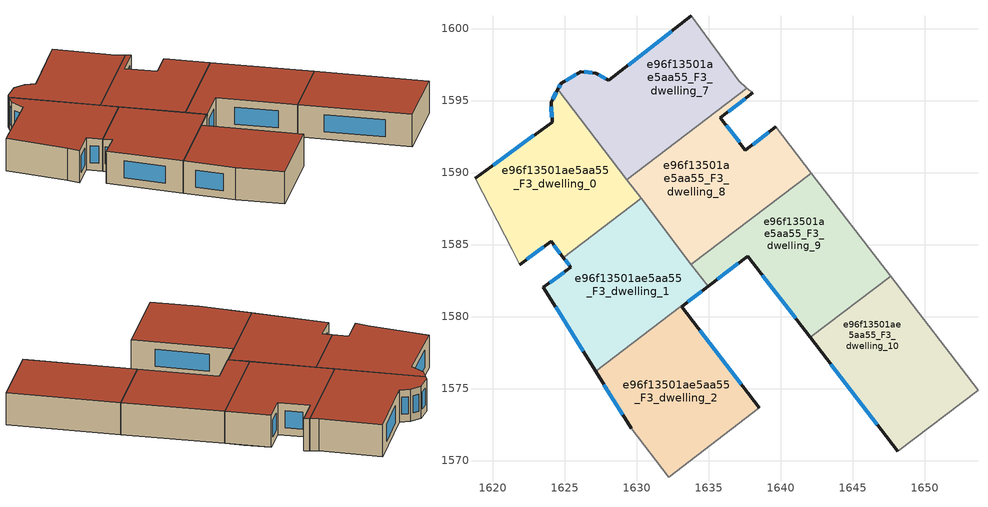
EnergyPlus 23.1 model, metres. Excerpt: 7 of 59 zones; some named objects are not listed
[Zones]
e96f13501ae5aa55_F3_dwelling_0
 floor to e96f13501ae5aa55_F2_dwelling_0 (EU_floor_Construction): 1624.52,1595.78 1630.28,1588.21 1624.89,1584.1 1624.03,1585.24 1621.85,1583.6 1621.34,1584.65 1618.76,1589.59 1624.1,1593.5 1624.03,1594.9 z9
 wall outside (EU_wall_Construction): 1624.52,1595.78 1624.03,1594.9 1624.1,1593.5 1618.76,1589.59 / 1621.85,1583.6 1624.03,1585.24 1624.89,1584.1 z9:12
 wall adiabatic (EU_wall_Construction): 1618.76,1589.59 1621.34,1584.65 1621.85,1583.6 z9:12
 wall to e96f13501ae5aa55_F3_dwelling_1 (EU_wall_Construction): 1624.89,1584.1 1630.28,1588.21 z9:12
 wall to e96f13501ae5aa55_F3_dwelling_7 (EU_wall_Construction): 1629.3,1589.51 1624.52,1595.78 z9:12
 wall to e96f13501ae5aa55_F3_dwelling_8 (EU_wall_Construction): 1630.28,1588.21 1629.3,1589.51 z9:12
 window (EU_Window_Construction): 1622.85,1592.58 1620.01,1590.51 / 1624.05,1594.57 1624.09,1593.83 / 1624.4,1595.57 1624.15,1595.11 / 1624.24,1584.97 1624.69,1584.37 / 1622.37,1583.99 1623.52,1584.85 z9.7:11.3
 roof outside (EU_roof_Construction): 1630.28,1588.21 1624.52,1595.78 1624.03,1594.9 1624.1,1593.5 1618.76,1589.59 1621.34,1584.65 1621.85,1583.6 1624.03,1585.24 1624.89,1584.1 z12
e96f13501ae5aa55_F3_dwelling_1
 floor to e96f13501ae5aa55_F2_dwelling_1 (EU_floor_Construction): 1630.28,1588.21 1634.91,1582.15 1627.12,1576.21 1623.5,1582.04 1625.41,1583.41 1624.89,1584.1 z9
 wall outside (EU_wall_Construction): 1624.89,1584.1 1625.41,1583.41 1623.5,1582.04 1627.12,1576.21 z9:12
 wall to e96f13501ae5aa55_F3_dwelling_2 (EU_wall_Construction): 1627.12,1576.21 1634.91,1582.15 z9:12
 wall to e96f13501ae5aa55_F3_dwelling_8 (EU_wall_Construction): 1633.79,1583.62 1630.28,1588.21 z9:12
 wall to e96f13501ae5aa55_F3_dwelling_9 (EU_wall_Construction): 1634.91,1582.15 1633.79,1583.62 z9:12
 window (EU_Window_Construction): 1624.97,1583.09 1623.95,1582.36 / 1625.02,1583.94 1625.29,1583.57 / 1624.35,1580.67 1626.27,1577.58 z9.7:11.3
 roof outside (EU_roof_Construction): 1634.91,1582.15 1630.28,1588.21 1624.89,1584.1 1625.41,1583.41 1623.5,1582.04 1627.12,1576.21 z12
e96f13501ae5aa55_F3_dwelling_10
 floor to e96f13501ae5aa55_F2_dwelling_10 (EU_floor_Construction): 1647.61,1582.81 1650.65,1578.85 1645.07,1574.6 1642.04,1578.55 z9
 floor to e96f13501ae5aa55_F2_dwelling_11 (EU_floor_Construction): 1650.65,1578.85 1653.69,1574.89 1648.11,1570.64 1645.07,1574.6 z9
 wall outside (EU_wall_Construction): 1642.04,1578.55 1648.11,1570.64 z9:12
 wall to e96f13501ae5aa55_F3_dwelling_9 (EU_wall_Construction): 1647.61,1582.81 1642.04,1578.55 z9:12
 wall adiabatic (EU_wall_Construction): 1653.69,1574.89 1647.61,1582.81 z9:12
 wall to e96f13501ae5aa55_F3_dwelling_11 (EU_wall_Construction): 1648.11,1570.64 1653.69,1574.89 z9:12
 window (EU_Window_Construction): 1643.46,1576.69 1646.68,1572.5 z9.7:11.3
 roof outside (EU_roof_Construction): 1653.69,1574.89 1647.61,1582.81 1642.04,1578.55 1648.11,1570.64 z12
e96f13501ae5aa55_F3_dwelling_2
 floor to e96f13501ae5aa55_F2_dwelling_2 (EU_floor_Construction): 1633.11,1580.69 1638.51,1573.66 1632.2,1568.85 1629.59,1572.24 1627.12,1576.21 1633.07,1580.75 z9
 floor to e96f13501ae5aa55_F2_dwelling_1 (EU_floor_Construction): 1634.91,1582.15 1634.95,1582.1 1633.11,1580.7 1633.07,1580.75 z9
 wall outside (EU_wall_Construction): 1627.12,1576.21 1629.59,1572.24 / 1634.95,1582.1 1633.11,1580.7 / 1638.51,1573.66 1633.11,1580.7 z9:12
 wall to e96f13501ae5aa55_F3_dwelling_3 (EU_wall_Construction): 1632.2,1568.85 1638.51,1573.66 z9:12
 wall adiabatic (EU_wall_Construction): 1629.59,1572.24 1632.2,1568.85 z9:12
 wall to e96f13501ae5aa55_F3_dwelling_9 (EU_wall_Construction): 1634.95,1582.1 1634.91,1582.15 z9:12
 window (EU_Window_Construction): 1627.7,1575.28 1629.01,1573.18 / 1634.52,1581.77 1633.54,1581.03 / 1637.24,1575.31 1634.38,1579.04 z9.7:11.3
 roof outside (EU_roof_Construction): 1638.51,1573.66 1633.11,1580.7 1634.95,1582.1 1634.91,1582.15 1627.12,1576.21 1629.59,1572.24 1632.2,1568.85 z12
e96f13501ae5aa55_F3_dwelling_7
 floor to e96f13501ae5aa55_F2_dwelling_7 (EU_floor_Construction): 1633.77,1600.88 1637.05,1596.38 1637.64,1595.87 1635.49,1594.23 1634.97,1594.89 1628.79,1590.17 1624.52,1595.78 1624.74,1596.2 1626.1,1597.02 1627.14,1596.9 1628.03,1596.4 z9
 floor to e96f13501ae5aa55_F2_dwelling_8 (EU_floor_Construction): 1634.97,1594.89 1635.49,1594.23 1629.3,1589.51 1628.79,1590.17 z9
 wall outside (EU_wall_Construction): 1633.77,1600.88 1628.03,1596.4 1627.14,1596.9 1626.1,1597.02 1624.74,1596.2 1624.52,1595.78 z9:12
 wall adiabatic (EU_wall_Construction): 1637.64,1595.87 1637.05,1596.38 1633.77,1600.88 z9:12
 wall to e96f13501ae5aa55_F3_dwelling_8 (EU_wall_Construction): 1629.3,1589.51 1637.64,1595.87 z9:12
 window (EU_Window_Construction): 1632.42,1599.83 1629.38,1597.45 / 1624.69,1596.1 1624.57,1595.88 / 1625.78,1596.82 1625.06,1596.39 / 1626.89,1596.93 1626.34,1596.99 / 1627.82,1596.52 1627.35,1596.78 z9.7:11.3
 roof outside (EU_roof_Construction): 1637.64,1595.87 1637.05,1596.38 1633.77,1600.88 1628.03,1596.4 1627.14,1596.9 1626.1,1597.02 1624.74,1596.2 1624.52,1595.78 1629.3,1589.51 z12
e96f13501ae5aa55_F3_dwelling_8
 floor to e96f13501ae5aa55_F2_dwelling_8 (EU_floor_Construction): 1639.66,1593.18 1641.1,1591.29 1632.78,1584.94 1629.3,1589.51 1635.49,1594.23 1637.54,1591.56 z9
 floor to e96f13501ae5aa55_F2_dwelling_7 (EU_floor_Construction): 1638.04,1595.53 1635.8,1593.82 1635.49,1594.23 1637.64,1595.87 z9
 floor to e96f13501ae5aa55_F2_dwelling_9 (EU_floor_Construction): 1641.1,1591.29 1642.12,1589.97 1633.79,1583.62 1632.78,1584.94 z9
 wall outside (EU_wall_Construction): 1639.66,1593.18 1637.54,1591.56 1635.8,1593.82 1638.04,1595.53 z9:12
 wall adiabatic (EU_wall_Construction): 1642.12,1589.97 1639.66,1593.18 / 1638.04,1595.53 1637.64,1595.87 z9:12
 wall to e96f13501ae5aa55_F3_dwelling_9 (EU_wall_Construction): 1633.79,1583.62 1642.12,1589.97 z9:12
 window (EU_Window_Construction): 1639.16,1592.8 1638.04,1591.94 / 1636.33,1594.22 1637.52,1595.13 / 1637.13,1592.09 1636.21,1593.29 z9.7:11.3
 roof outside (EU_roof_Construction): 1642.12,1589.97 1639.66,1593.18 1637.54,1591.56 1635.8,1593.82 1638.04,1595.53 1637.64,1595.87 1629.3,1589.51 1633.79,1583.62 z12
e96f13501ae5aa55_F3_dwelling_9
 floor to e96f13501ae5aa55_F2_dwelling_9 (EU_floor_Construction): 1642.12,1589.97 1645.34,1585.77 1639.76,1581.52 1637.7,1584.2 1634.95,1582.1 1633.79,1583.62 z9
 floor to e96f13501ae5aa55_F2_dwelling_10 (EU_floor_Construction): 1645.34,1585.77 1647.61,1582.81 1642.04,1578.55 1639.76,1581.52 z9
 wall outside (EU_wall_Construction): 1634.95,1582.1 1637.7,1584.2 1642.04,1578.55 z9:12
 wall adiabatic (EU_wall_Construction): 1647.61,1582.81 1642.12,1589.97 z9:12
 window (EU_Window_Construction): 1635.59,1582.59 1637.05,1583.7 / 1638.72,1582.87 1641.02,1579.88 z9.7:11.3
 roof outside (EU_roof_Construction): 1647.61,1582.81 1642.12,1589.97 1633.79,1583.62 1634.95,1582.1 1637.7,1584.2 1642.04,1578.55 z12
[Building]
EU S2 Campaign: North Axis=0; Terrain=City; Solar Distribution=FullExterior
[Site:Location]
Budapest.Ferenc.Liszt.Intl.AP: Latitude=47.437; Longitude=19.256; Time Zone=1; Elevation=185
[SizingPeriod:WeatherFileDays]
AnnualSizingPeriod: Begin Month=1; Begin Day of Month=1; End Month=12; End Day of Month=31; Day of Week for Start Day=Monday; Use Weather File Daylight Saving Period=No; Use Weather File Rain and Snow Indicators=No
[MATERIAL]
EU_InternalMass_Material: Roughness=MediumRough; Thickness=0.1; Conductivity=1; Density=1800; Specific Heat=900; Thermal Absorptance=0.9; Solar Absorptance=0.7; Visible Absorptance=0.7
[MATERIAL:NOMASS] Roughness=MediumRough; Thermal Absorptance=0.9; Solar Absorptance=0.7; Visible Absorptance=0.7
Name | Thermal Resistance
EU_wall_NoMass | 0.832559
EU_roof_NoMass | 1.39638
EU_floor_NoMass | 0.872794
[WINDOWMATERIAL:SIMPLEGLAZINGSYSTEM]
EU_Window_SimpleGlazing: UFactor=2.79869; Solar Heat Gain Coefficient=0.75; Visible Transmittance=0.75
[CONSTRUCTION]
EU_wall_Construction: EU_wall_NoMass
EU_roof_Construction: EU_roof_NoMass
EU_floor_Construction: EU_floor_NoMass
EU_Window_Construction: EU_Window_SimpleGlazing
EU_InternalMass_Construction: EU_InternalMass_Material
[ZONE] Type=1; Multiplier=1; Ceiling Height=autocalculate; Floor Area=autocalculate; Part of Total Floor Area=Yes
Name | Volume
e96f13501ae5aa55_F3_dwelling_0 | 209.892
e96f13501ae5aa55_F3_dwelling_1 | 209.886
e96f13501ae5aa55_F3_dwelling_10 | 209.899
e96f13501ae5aa55_F3_dwelling_2 | 209.889
e96f13501ae5aa55_F3_dwelling_7 | 209.894
e96f13501ae5aa55_F3_dwelling_8 | 209.901
e96f13501ae5aa55_F3_dwelling_9 | 209.885
[INTERNALMASS] Construction=EU_InternalMass_Construction
Name | Zone or ZoneList | Surface Area
e96f13501ae5aa55_F3_dwelling_0_EU_InternalMass | e96f13501ae5aa55_F3_dwelling_0 | 69.9641
e96f13501ae5aa55_F3_dwelling_1_EU_InternalMass | e96f13501ae5aa55_F3_dwelling_1 | 69.9657
e96f13501ae5aa55_F3_dwelling_2_EU_InternalMass | e96f13501ae5aa55_F3_dwelling_2 | 69.9632
e96f13501ae5aa55_F3_dwelling_7_EU_InternalMass | e96f13501ae5aa55_F3_dwelling_7 | 69.9639
e96f13501ae5aa55_F3_dwelling_8_EU_InternalMass | e96f13501ae5aa55_F3_dwelling_8 | 69.9671
e96f13501ae5aa55_F3_dwelling_9_EU_InternalMass | e96f13501ae5aa55_F3_dwelling_9 | 69.9617
e96f13501ae5aa55_F3_dwelling_10_EU_InternalMass | e96f13501ae5aa55_F3_dwelling_10 | 69.9664
[OTHEREQUIPMENT] Fuel Type=Electricity; Design Level Calculation Method=Watts/Area; Power per Zone Floor Area=1; Fraction Latent=0; Fraction Radiant=0; Fraction Lost=0; Carbon Dioxide Generation Rate=0; EndUse Subcategory=EU_Step8_InternalGains
Name | Zone or ZoneList or Space or SpaceList | Schedule
EU_Step8_InternalGain_e96f13501ae5aa55_F3_dwelling_0_f000 | e96f13501ae5aa55_F3_dwelling_0 | EU_Step8_GainSchedule_e96f13501ae5aa55_F3_dwelling_0_f000
EU_Step8_InternalGain_e96f13501ae5aa55_F3_dwelling_1_f000 | e96f13501ae5aa55_F3_dwelling_1 | EU_Step8_GainSchedule_e96f13501ae5aa55_F3_dwelling_1_f000
EU_Step8_InternalGain_e96f13501ae5aa55_F3_dwelling_2_f000 | e96f13501ae5aa55_F3_dwelling_2 | EU_Step8_GainSchedule_e96f13501ae5aa55_F3_dwelling_2_f000
EU_Step8_InternalGain_e96f13501ae5aa55_F3_dwelling_7_f000 | e96f13501ae5aa55_F3_dwelling_7 | EU_Step8_GainSchedule_e96f13501ae5aa55_F3_dwelling_7_f000
EU_Step8_InternalGain_e96f13501ae5aa55_F3_dwelling_8_f000 | e96f13501ae5aa55_F3_dwelling_8 | EU_Step8_GainSchedule_e96f13501ae5aa55_F3_dwelling_8_f000
EU_Step8_InternalGain_e96f13501ae5aa55_F3_dwelling_9_f000 | e96f13501ae5aa55_F3_dwelling_9 | EU_Step8_GainSchedule_e96f13501ae5aa55_F3_dwelling_9_f000
EU_Step8_InternalGain_e96f13501ae5aa55_F3_dwelling_10_f000 | e96f13501ae5aa55_F3_dwelling_10 | EU_Step8_GainSchedule_e96f13501ae5aa55_F3_dwelling_10_f000
[ZONEVENTILATION:DESIGNFLOWRATE] Schedule=EU_AlwaysOn; Design Flow Rate Calculation Method=AirChanges/Hour; Air Changes per Hour=0.475469; Ventilation Type=Natural; Fan Pressure Rise=0; Fan Total Efficiency=1; Constant Term Coefficient=1; Temperature Term Coefficient=0; Velocity Term Coefficient=0; Velocity Squared Term Coefficient=0; Minimum Indoor Temperature=-100; Maximum Indoor Temperature=100; Delta Temperature=-100; Minimum Outdoor Temperature=-100; Maximum Outdoor Temperature=100; Maximum Wind Speed=40
Name | Zone or ZoneList or Space or SpaceList
EU_ConstantAir_e96f13501ae5aa55_F3_dwelling_0 | e96f13501ae5aa55_F3_dwelling_0
EU_ConstantAir_e96f13501ae5aa55_F3_dwelling_1 | e96f13501ae5aa55_F3_dwelling_1
EU_ConstantAir_e96f13501ae5aa55_F3_dwelling_2 | e96f13501ae5aa55_F3_dwelling_2
EU_ConstantAir_e96f13501ae5aa55_F3_dwelling_7 | e96f13501ae5aa55_F3_dwelling_7
EU_ConstantAir_e96f13501ae5aa55_F3_dwelling_8 | e96f13501ae5aa55_F3_dwelling_8
EU_ConstantAir_e96f13501ae5aa55_F3_dwelling_9 | e96f13501ae5aa55_F3_dwelling_9
EU_ConstantAir_e96f13501ae5aa55_F3_dwelling_10 | e96f13501ae5aa55_F3_dwelling_10
[HVACTEMPLATE:ZONE:IDEALLOADSAIRSYSTEM] System Availability Schedule=EU_AlwaysOn; Maximum Heating Supply Air Temperature=50; Minimum Cooling Supply Air Temperature=13; Maximum Heating Supply Air Humidity Ratio=0.0156; Minimum Cooling Supply Air Humidity Ratio=0.0077; Heating Limit=NoLimit; Cooling Limit=NoLimit; Heating Availability Schedule=EU_AlwaysOn; Cooling Availability Schedule=EU_CoolingOff; Dehumidification Control Type=ConstantSensibleHeatRatio; Cooling Sensible Heat Ratio=0.7; Dehumidification Setpoint=60; Humidification Control Type=None; Humidification Setpoint=30; Outdoor Air Method=None; Outdoor Air Flow Rate per Person=0.00944; Outdoor Air Flow Rate per Zone Floor Area=0; Outdoor Air Flow Rate per Zone=0; Demand Controlled Ventilation Type=None; Outdoor Air Economizer Type=NoEconomizer; Heat Recovery Type=None; Sensible Heat Recovery Effectiveness=0.7; Latent Heat Recovery Effectiveness=0.65
Name | Template Thermostat
e96f13501ae5aa55_F3_dwelling_0 | EU_HeatOnly_e96f13501ae5aa55_F3_dwelling_0
e96f13501ae5aa55_F3_dwelling_1 | EU_HeatOnly_e96f13501ae5aa55_F3_dwelling_1
e96f13501ae5aa55_F3_dwelling_2 | EU_HeatOnly_e96f13501ae5aa55_F3_dwelling_2
e96f13501ae5aa55_F3_dwelling_7 | EU_HeatOnly_e96f13501ae5aa55_F3_dwelling_7
e96f13501ae5aa55_F3_dwelling_8 | EU_HeatOnly_e96f13501ae5aa55_F3_dwelling_8
e96f13501ae5aa55_F3_dwelling_9 | EU_HeatOnly_e96f13501ae5aa55_F3_dwelling_9
e96f13501ae5aa55_F3_dwelling_10 | EU_HeatOnly_e96f13501ae5aa55_F3_dwelling_10
[SIZING:ZONE] Zone Cooling Design Supply Air Temperature Input Method=SupplyAirTemperature; Zone Cooling Design Supply Air Temperature=13; Zone Heating Design Supply Air Temperature Input Method=SupplyAirTemperature; Zone Heating Design Supply Air Temperature=50; Zone Cooling Design Supply Air Humidity Ratio=0.008; Zone Heating Design Supply Air Humidity Ratio=0.008; Cooling Design Air Flow Method=DesignDay; Cooling Design Air Flow Rate=0; Cooling Minimum Air Flow per Zone Floor Area=0.000762; Cooling Minimum Air Flow=0; Cooling Minimum Air Flow Fraction=0.2; Heating Design Air Flow Method=DesignDay; Heating Design Air Flow Rate=0; Heating Maximum Air Flow per Zone Floor Area=0.002032; Heating Maximum Air Flow=0.141576; Heating Maximum Air Flow Fraction=0.3; Account for Dedicated Outdoor Air System=No; Dedicated Outdoor Air System Control Strategy=NeutralSupplyAir; Dedicated Outdoor Air Low Setpoint Temperature for Design=autosize; Dedicated Outdoor Air High Setpoint Temperature for Design=autosize; Zone Load Sizing Method=Sensible Load Only No Latent Load; Zone Latent Cooling Design Supply Air Humidity Ratio Input Method=HumidityRatioDifference; Zone Cooling Design Supply Air Humidity Ratio Difference=0.005; Zone Latent Heating Design Supply Air Humidity Ratio Input Method=HumidityRatioDifference; Zone Humidification Design Supply Air Humidity Ratio Difference=0.005
e96f13501ae5aa55_F3_dwelling_0; e96f13501ae5aa55_F3_dwelling_1; e96f13501ae5aa55_F3_dwelling_2; e96f13501ae5aa55_F3_dwelling_7; e96f13501ae5aa55_F3_dwelling_8; e96f13501ae5aa55_F3_dwelling_9; e96f13501ae5aa55_F3_dwelling_10
[SCHEDULE:CONSTANT]
Name | Hourly Value
EU_AlwaysOn | 1
EU_CoolingOff | 0
[SCHEDULE:FILE] Column Number=1; Rows to Skip at Top=0; Number of Hours of Data=8760; Column Separator=Comma; Interpolate to Timestep=No; Minutes per Item=60; Adjust Schedule for Daylight Savings=Yes
Name | File
EU_Step8_GainSchedule_e96f13501ae5aa55_F3_dwelling_0_f000 | ../../schedules/e96f13501ae5aa55/e96f13501ae5aa55_F3_dwelling_0_f000_gain.csv
EU_Step8_GainSchedule_e96f13501ae5aa55_F3_dwelling_1_f000 | ../../schedules/e96f13501ae5aa55/e96f13501ae5aa55_F3_dwelling_1_f000_gain.csv
EU_Step8_GainSchedule_e96f13501ae5aa55_F3_dwelling_2_f000 | ../../schedules/e96f13501ae5aa55/e96f13501ae5aa55_F3_dwelling_2_f000_gain.csv
EU_Step8_GainSchedule_e96f13501ae5aa55_F3_dwelling_7_f000 | ../../schedules/e96f13501ae5aa55/e96f13501ae5aa55_F3_dwelling_7_f000_gain.csv
EU_Step8_GainSchedule_e96f13501ae5aa55_F3_dwelling_8_f000 | ../../schedules/e96f13501ae5aa55/e96f13501ae5aa55_F3_dwelling_8_f000_gain.csv
EU_Step8_GainSchedule_e96f13501ae5aa55_F3_dwelling_9_f000 | ../../schedules/e96f13501ae5aa55/e96f13501ae5aa55_F3_dwelling_9_f000_gain.csv
EU_Step8_GainSchedule_e96f13501ae5aa55_F3_dwelling_10_f000 | ../../schedules/e96f13501ae5aa55/e96f13501ae5aa55_F3_dwelling_10_f000_gain.csv
